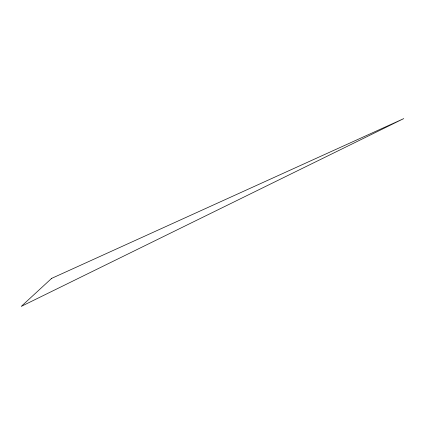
<?xml version="1.0" encoding="UTF-8"?>
<svg xmlns="http://www.w3.org/2000/svg" width="425" height="425" viewBox="0 0 425 425"><rect width="100%" height="100%" fill="white"/><g stroke="black" fill="none" stroke-linecap="round" stroke-linejoin="round"><path stroke-width="0.64" d="M51.627 278.386L21.25 306.393L403.75 118.607L51.627 278.386"/></g></svg>
